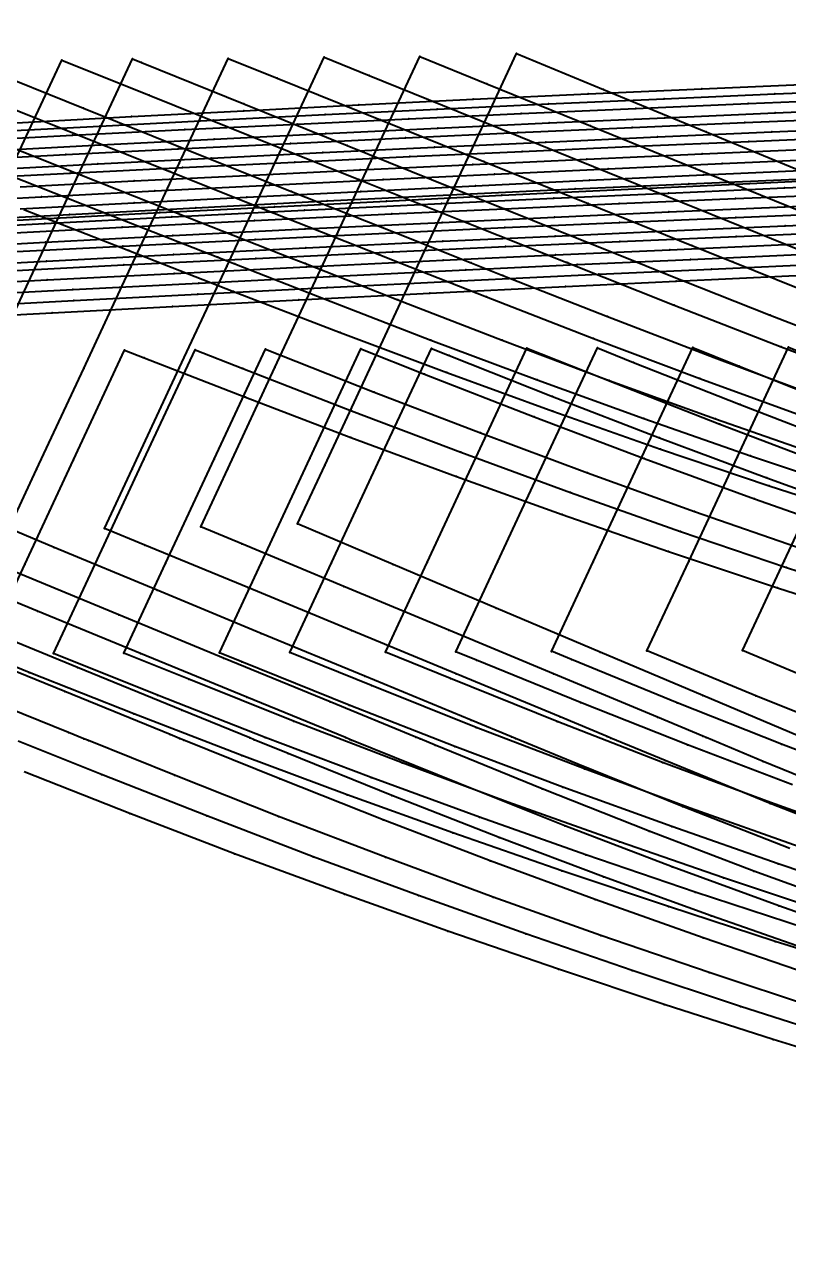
# Model space of a CAD drawing. Extents: x -2408 to 1029, y -526 to 2095.
# Drawn here: x -1262.1 to -1159.2, y 1362.5 to 1526.6 of the extents above; entities that cross this region are included whole.
import ezdxf

# ---------------------------------------------------------------- set-up
doc = ezdxf.new("R2010")
doc.units = 0

# ---------------------------------------------------------------- blocks, each defined once
blk = doc.blocks.new(' -30')
at = {"layer": '1'}
for points in [[(-641.658173, 1001.552505), (-654.491313, 1006.952368), (-668.314998, 1012.789888), (-682.332241, 1018.726726), (-696.206515, 1024.618779), (-709.062424, 1030.09346), (-705.398722, 1037.958529), (-699.037878, 1051.61368), (-692.560558, 1065.518865), (-686.094458, 1079.399986), (-679.579468, 1093.386078), (-667.869601, 1088.545558), (-654.06588, 1082.849141), (-639.93417, 1077.027273)], [(-1089.965594, 498.682535), (-1074.890334, 499.489114), (-1059.814348, 500.282085), (-1044.379318, 501.079857), (-1029.301902, 501.844968), (-1013.803816, 502.616227), (-998.724902, 503.351115), (-983.259655, 504.088096), (-968.179128, 504.789655), (-952.689583, 505.491886), (-937.607433, 506.156086), (-922.111616, 506.815861), (-907.027667, 507.438159), (-891.957635, 508.04729), (-876.872936, 508.652548), (-861.83698, 509.261239), (-846.753174, 509.887156), (-831.752201, 510.534152), (-816.670932, 511.218628), (-801.184994, 511.966991), (-786.108457, 512.749706), (-770.65652, 513.617506)]]:
    blk.add_lwpolyline(points, dxfattribs=at)
at = {"layer": '14'}
blk.add_lwpolyline([(-1089.64359, 485.98142), (-1074.320606, 486.801343), (-1058.11391, 487.653474), (-1041.128426, 488.52954), (-1023.469336, 489.421255), (-1005.241554, 490.320347), (-990.320556, 491.039364), (-975.156659, 491.753562), (-959.803647, 492.458703), (-944.31523, 493.150552), (-928.745346, 493.824862), (-910.67444, 494.579226), (-895.073839, 495.211724), (-879.472994, 495.837705), (-863.872377, 496.46764), (-848.27231, 497.112008), (-832.673265, 497.781282), (-817.075603, 498.485938), (-801.47968, 499.236455), (-785.885971, 500.043304), (-770.294797, 500.916965)], dxfattribs=at)
at = {"layer": '2'}
for p in [(-679.579468, 1093.386078), (-709.062424, 1030.09346)]:
    blk.add_point(p, dxfattribs=at)
at = {"layer": '3'}
for p in [(-667.869601, 1088.545558), (-654.06588, 1082.849141), (-686.094458, 1079.399986), (-692.560558, 1065.518865), (-699.037878, 1051.61368), (-705.398722, 1037.958529), (-696.206515, 1024.618779), (-682.332241, 1018.726726), (-668.314998, 1012.789888), (-654.491313, 1006.952368), (-983.259655, 504.088096), (-1013.803816, 502.616227), (-998.724902, 503.351115), (-1044.379318, 501.079857), (-1029.301902, 501.844968), (-1074.890334, 499.489114), (-1059.814348, 500.282085), (-990.320556, 491.039364), (-1023.469336, 489.421255), (-1005.241554, 490.320347), (-1058.11391, 487.653474), (-1041.128426, 488.52954), (-1074.320606, 486.801343)]:
    blk.add_point(p, dxfattribs=at)
blk = doc.blocks.new(' -31')
at = {"layer": '1'}
for points in [[(-632.792547, 992.241055), (-647.2214, 998.153363), (-654.896774, 1001.350937), (-655.374374, 1001.552124), (-661.462179, 1004.089911), (-675.439672, 1009.920464), (-689.56731, 1015.812902), (-703.667413, 1021.693208), (-717.425938, 1027.43046), (-722.946625, 1029.732361), (-719.306886, 1037.546035), (-712.961379, 1051.168307), (-706.522574, 1064.990808), (-700.030644, 1078.927343), (-693.455353, 1093.042831), (-684.443539, 1089.388082), (-670.463003, 1083.716957), (-656.360988, 1077.995136), (-642.183125, 1072.240988)], [(-1078.627468, 501.470655), (-1063.293902, 502.272816), (-1048.109958, 503.052143), (-1032.774822, 503.823769), (-1017.333112, 504.584392), (-1001.996349, 505.322857), (-986.658666, 506.04357), (-971.552761, 506.735084), (-956.213389, 507.417536), (-941.164755, 508.066462), (-925.823502, 508.705413), (-910.779474, 509.309431), (-895.436682, 509.909814), (-880.364314, 510.494297), (-865.021492, 511.094201), (-849.986515, 511.696983), (-834.64533, 512.337634), (-819.64924, 512.998925), (-804.311699, 513.721507), (-788.860254, 514.507407), (-773.529113, 515.355389)]]:
    blk.add_lwpolyline(points, dxfattribs=at)
at = {"layer": '14'}
for points in [[(-642.195981, 1009.819267), (-650.007172, 1013.071976), (-650.008011, 1013.072281), (-650.01152, 1013.064804), (-644.396845, 1025.118088), (-637.834502, 1039.205775)], [(-1087.22085, 488.29636), (-1071.395217, 489.133381), (-1054.728691, 489.997587), (-1037.326048, 490.880512), (-1019.292257, 491.773679), (-1000.732224, 492.668615), (-985.575845, 493.380141), (-970.203448, 494.083042), (-954.668895, 494.772973), (-939.025821, 495.445599), (-923.327902, 496.096582), (-908.17815, 496.702202), (-892.469664, 497.315404), (-876.761037, 497.92473), (-861.052752, 498.541434), (-845.345297, 499.176768), (-829.639194, 499.841984), (-813.934855, 500.548338), (-798.232802, 501.307082), (-782.533523, 502.129468), (-766.837501, 503.02675)]]:
    blk.add_lwpolyline(points, dxfattribs=at)
at = {"layer": '2'}
for p in [(-693.455353, 1093.042831), (-722.946625, 1029.732361), (-650.01152, 1013.064804)]:
    blk.add_point(p, dxfattribs=at)
at = {"layer": '3'}
for p in [(-684.443539, 1089.388082), (-670.463003, 1083.716957), (-700.030644, 1078.927343), (-656.360988, 1077.995136), (-706.522574, 1064.990808), (-712.961379, 1051.168307), (-719.306886, 1037.546035), (-717.425938, 1027.43046), (-644.396845, 1025.118088), (-703.667413, 1021.693208), (-689.56731, 1015.812902), (-650.008011, 1013.072281), (-650.007172, 1013.071976), (-675.439672, 1009.920464), (-661.462179, 1004.089911), (-655.374374, 1001.552124), (-654.896774, 1001.350937), (-647.2214, 998.153363), (-986.658666, 506.04357), (-1017.333112, 504.584392), (-1001.996349, 505.322857), (-1048.109958, 503.052143), (-1032.774822, 503.823769), (-1063.293902, 502.272816), (-1000.732224, 492.668615), (-985.575845, 493.380141), (-1037.326048, 490.880512), (-1019.292257, 491.773679), (-1054.728691, 489.997587), (-1071.395217, 489.133381)]:
    blk.add_point(p, dxfattribs=at)
at = {"layer": '4'}
for p in [(-650.008011, 1013.072281), (-650.007172, 1013.071976), (-655.374374, 1001.552124), (-654.896774, 1001.350937)]:
    blk.add_point(p, dxfattribs=at)
blk = doc.blocks.new(' -32')
at = {"layer": '1'}
for points in [[(-632.775872, 986.905142), (-647.150864, 992.551079), (-661.282531, 998.311466), (-668.593979, 1001.343155), (-669.090958, 1001.550827), (-675.427455, 1004.179622), (-689.401819, 1009.976072), (-703.48105, 1015.811328), (-717.472777, 1021.606264), (-731.302416, 1027.330239), (-736.734848, 1029.577408), (-733.031314, 1037.527944), (-726.691241, 1051.138485), (-720.302525, 1064.853476), (-713.789918, 1078.834411), (-707.184448, 1093.014679), (-701.121771, 1090.552873), (-687.265026, 1084.930202), (-673.055463, 1079.170648), (-658.93014, 1073.45126), (-644.837136, 1067.74143), (-639.300995, 1065.502472)], [(-1090.997301, 502.997811), (-1075.76967, 503.799547), (-1060.504846, 504.587074), (-1045.049074, 505.367892), (-1029.782581, 506.122311), (-1014.763231, 506.847463), (-999.494983, 507.566499), (-984.135746, 508.270447), (-968.865657, 508.949983), (-953.594925, 509.607993), (-938.322926, 510.243036), (-923.1187, 510.850663), (-907.844861, 511.438175), (-892.552142, 512.013187), (-877.277669, 512.585146), (-862.024551, 513.164813), (-846.751166, 513.764664), (-831.53952, 514.392253), (-816.269083, 515.063461), (-801.001022, 515.786796), (-785.834479, 516.567909), (-770.573491, 517.427842)]]:
    blk.add_lwpolyline(points, dxfattribs=at)
at = {"layer": '14'}
for points in [[(-634.852344, 1001.321915), (-649.071391, 1007.024441), (-663.723526, 1013.072052), (-663.723984, 1013.072281), (-663.727493, 1013.064804), (-658.112836, 1025.118075), (-651.550504, 1039.205766), (-644.670486, 1053.975449), (-644.670486, 1053.975449), (-633.682431, 1049.535537)], [(-1087.693784, 490.455305), (-1071.555496, 491.301394), (-1054.597853, 492.171179), (-1036.925759, 493.055977), (-1018.643921, 493.947115), (-1003.6498, 494.658762), (-988.386214, 495.364467), (-972.90666, 496.059794), (-957.264855, 496.740298), (-941.514519, 497.401533), (-925.709144, 498.039063), (-910.545085, 498.626378), (-894.728855, 499.222836), (-878.91242, 499.814759), (-863.096353, 500.414203), (-847.281183, 501.033226), (-831.467557, 501.683881), (-815.656007, 502.378226), (-799.847102, 503.128318), (-784.041373, 503.946213), (-768.239466, 504.843965)]]:
    blk.add_lwpolyline(points, dxfattribs=at)
at = {"layer": '2'}
for p in [(-707.184448, 1093.014679), (-644.670486, 1053.975449), (-736.734848, 1029.577408), (-663.727493, 1013.064804)]:
    blk.add_point(p, dxfattribs=at)
at = {"layer": '3'}
for p in [(-701.121771, 1090.552873), (-687.265026, 1084.930202), (-713.789918, 1078.834411), (-673.055463, 1079.170648), (-658.93014, 1073.45126), (-644.837136, 1067.74143), (-720.302525, 1064.853476), (-644.670486, 1053.975449), (-726.691241, 1051.138485), (-651.550504, 1039.205766), (-733.031314, 1037.527944), (-731.302416, 1027.330239), (-658.112836, 1025.118075), (-717.472777, 1021.606264), (-703.48105, 1015.811328), (-663.723984, 1013.072281), (-663.723526, 1013.072052), (-689.401819, 1009.976072), (-649.071391, 1007.024441), (-675.427455, 1004.179622), (-669.090958, 1001.550827), (-668.593979, 1001.343155), (-661.282531, 998.311466), (-647.150864, 992.551079), (-999.494983, 507.566499), (-984.135746, 508.270447), (-1029.782581, 506.122311), (-1014.763231, 506.847463), (-1060.504846, 504.587074), (-1045.049074, 505.367892), (-1075.76967, 503.799547), (-1003.6498, 494.658762), (-988.386214, 495.364467), (-1036.925759, 493.055977), (-1018.643921, 493.947115), (-1071.555496, 491.301394), (-1054.597853, 492.171179)]:
    blk.add_point(p, dxfattribs=at)
at = {"layer": '4'}
for p in [(-644.670486, 1053.975449), (-663.723984, 1013.072281), (-663.723526, 1013.072052), (-669.090958, 1001.550827), (-668.593979, 1001.343155)]:
    blk.add_point(p, dxfattribs=at)
blk = doc.blocks.new(' -33')
at = {"layer": '1'}
for points in [[(-645.33917, 986.503052), (-659.78629, 992.156968), (-673.873731, 997.871882), (-682.281036, 1001.3311), (-682.806625, 1001.551514), (-688.225036, 1003.783401), (-702.54612, 1009.702672), (-716.502524, 1015.48381), (-730.499472, 1021.292551), (-744.362144, 1027.055798), (-750.445557, 1029.588776), (-746.741071, 1037.541389), (-740.393803, 1051.167375), (-734.053446, 1064.778514), (-727.55174, 1078.736062), (-720.952377, 1092.90329), (-714.37088, 1090.245653), (-700.44928, 1084.627373), (-686.520609, 1079.009714), (-672.478486, 1073.343472), (-658.55008, 1067.725314), (-653.016129, 1065.504227), (-644.215077, 1061.971907)], [(-1078.620893, 505.826024), (-1063.290345, 506.611353), (-1048.180048, 507.368379), (-1032.847743, 508.118727), (-1017.677248, 508.842749), (-1002.343066, 509.555132), (-986.83478, 510.254729), (-971.498689, 510.924751), (-956.48809, 511.558167), (-941.15004, 512.181049), (-925.67475, 512.782963), (-910.334706, 513.354747), (-894.898587, 513.915408), (-879.557871, 514.469708), (-863.688546, 515.052308), (-848.824508, 515.617616), (-833.486072, 516.232231), (-818.138934, 516.89045), (-802.804766, 517.602938), (-787.504957, 518.380042), (-772.178103, 519.236488)]]:
    blk.add_lwpolyline(points, dxfattribs=at)
at = {"layer": '14'}
for points in [[(-632.130203, 995.1012), (-646.486415, 1000.558219), (-660.505987, 1006.127055), (-674.718011, 1011.948869), (-677.439651, 1013.072128), (-677.440033, 1013.072281), (-677.443466, 1013.064804), (-671.828808, 1025.118075), (-665.266477, 1039.205766), (-658.386459, 1053.975449), (-658.386459, 1053.975449), (-652.191684, 1051.478388), (-637.534459, 1045.648573)], [(-1091.261222, 492.44788), (-1074.987079, 493.29677), (-1057.894196, 494.16761), (-1040.087221, 495.051533), (-1021.670802, 495.939669), (-1006.569218, 496.64725), (-991.198071, 497.347313), (-975.611087, 498.035312), (-959.861696, 498.706712), (-944.003629, 499.356965), (-926.913155, 500.026567), (-910.989376, 500.62208), (-895.064728, 501.201132), (-879.139923, 501.776541), (-863.215558, 502.361125), (-847.292345, 502.967702), (-831.370996, 503.609087), (-815.452108, 504.2981), (-799.536393, 505.047557), (-783.624525, 505.870276), (-767.717215, 506.779072)]]:
    blk.add_lwpolyline(points, dxfattribs=at)
at = {"layer": '2'}
for p in [(-720.952377, 1092.90329), (-658.386459, 1053.975449), (-677.443466, 1013.064804)]:
    blk.add_point(p, dxfattribs=at)
at = {"layer": '3'}
for p in [(-714.37088, 1090.245653), (-700.44928, 1084.627373), (-727.55174, 1078.736062), (-686.520609, 1079.009714), (-672.478486, 1073.343472), (-658.55008, 1067.725314), (-653.016129, 1065.504227), (-734.053446, 1064.778514), (-658.386459, 1053.975449), (-740.393803, 1051.167375), (-652.191684, 1051.478388), (-665.266477, 1039.205766), (-746.741071, 1037.541389), (-744.362144, 1027.055798), (-671.828808, 1025.118075), (-730.499472, 1021.292551), (-716.502524, 1015.48381), (-677.440033, 1013.072281), (-677.439651, 1013.072128), (-674.718011, 1011.948869), (-702.54612, 1009.702672), (-660.505987, 1006.127055), (-688.225036, 1003.783401), (-682.806625, 1001.551514), (-682.281036, 1001.3311), (-646.486415, 1000.558219), (-673.873731, 997.871882), (-659.78629, 992.156968), (-1002.343066, 509.555132), (-986.83478, 510.254729), (-1048.180048, 507.368379), (-1032.847743, 508.118727), (-1017.677248, 508.842749), (-1063.290345, 506.611353), (-975.611087, 498.035312), (-1021.670802, 495.939669), (-1006.569218, 496.64725), (-991.198071, 497.347313), (-1057.894196, 494.16761), (-1040.087221, 495.051533), (-1074.987079, 493.29677)]:
    blk.add_point(p, dxfattribs=at)
at = {"layer": '4'}
for p in [(-653.016129, 1065.504227), (-658.386459, 1053.975449), (-677.440033, 1013.072281), (-677.439651, 1013.072128), (-682.806625, 1001.551514), (-682.281036, 1001.3311)]:
    blk.add_point(p, dxfattribs=at)
blk = doc.blocks.new(' -34')
at = {"layer": '1'}
for points in [[(-445.596956, 929.331986), (-460.683874, 931.902477), (-475.964371, 934.69203), (-490.718995, 937.562037), (-505.93053, 940.705243), (-520.913507, 944.004726), (-536.03449, 947.564893), (-550.517715, 951.218091), (-564.581737, 955.018842), (-578.356641, 958.999216), (-592.684289, 963.396074), (-607.461636, 968.182291), (-622.171485, 973.173693), (-636.435727, 978.203608), (-651.027226, 983.531141), (-665.113804, 988.889181), (-679.549962, 994.62091), (-693.934179, 1000.484594), (-695.977249, 1001.323013), (-696.523972, 1001.548691), (-708.082124, 1006.297628), (-722.42343, 1012.204415), (-736.525376, 1018.024239), (-750.311137, 1023.723572)], [(-754.324817, 1050.70573), (-747.815744, 1064.679098), (-741.300131, 1078.66651), (-734.679871, 1092.878571), (-733.457999, 1092.38339), (-719.701142, 1086.817664), (-705.796879, 1081.20471), (-691.669015, 1075.513912), (-677.364565, 1069.766371), (-666.730804, 1065.507126), (-663.102734, 1064.053879), (-648.836733, 1058.391212), (-634.525842, 1052.844457)], [(-1086.994177, 507.568903), (-1071.882223, 508.344141), (-1056.760381, 509.102106), (-1041.646554, 509.841478), (-1026.17941, 510.578531), (-1011.0637, 511.278848), (-995.683943, 511.970121), (-980.566407, 512.627608), (-965.215882, 513.271594), (-950.096284, 513.881158), (-934.975648, 514.464395), (-919.969694, 515.01613), (-904.847304, 515.551791), (-889.426656, 516.088687), (-874.304032, 516.617669), (-858.928688, 517.169872), (-843.807493, 517.738742), (-828.480727, 518.353322), (-813.363008, 519.008648), (-798.086688, 519.732265), (-782.975286, 520.520557), (-767.749252, 521.39969)]]:
    blk.add_lwpolyline(points, dxfattribs=at)
at = {"layer": '14'}
for points in [[(-645.856265, 995.162899), (-659.969788, 1000.515376), (-674.380798, 1006.222042), (-688.357245, 1011.922673), (-691.155624, 1013.072128), (-691.156006, 1013.072281), (-691.159515, 1013.064804), (-685.544858, 1025.118075), (-678.982526, 1039.205766), (-672.102509, 1053.975449), (-672.102509, 1053.975449), (-667.232527, 1052.020667), (-652.905865, 1046.33417), (-638.502068, 1040.769044)], [(-1081.7692, 495.121965), (-1064.69649, 495.99056), (-1046.889143, 496.872056), (-1028.451691, 497.757382), (-1013.318315, 498.462305), (-997.902097, 499.15923), (-982.256557, 499.843514), (-966.435216, 500.510512), (-950.491596, 501.155579), (-930.471633, 501.924001), (-916.404954, 502.435759), (-900.37211, 503.000341), (-884.338821, 503.558087), (-868.305938, 504.122599), (-852.274195, 504.707481), (-836.244364, 505.32634), (-820.217219, 505.992778), (-804.193493, 506.720402), (-788.174036, 507.522814), (-772.159582, 508.413619)]]:
    blk.add_lwpolyline(points, dxfattribs=at)
at = {"layer": '2'}
for p in [(-734.679871, 1092.878571), (-672.102509, 1053.975449), (-691.159515, 1013.064804)]:
    blk.add_point(p, dxfattribs=at)
at = {"layer": '3'}
for p in [(-733.457999, 1092.38339), (-719.701142, 1086.817664), (-705.796879, 1081.20471), (-741.300131, 1078.66651), (-691.669015, 1075.513912), (-677.364565, 1069.766371), (-666.730804, 1065.507126), (-747.815744, 1064.679098), (-663.102734, 1064.053879), (-648.836733, 1058.391212), (-672.102509, 1053.975449), (-667.232527, 1052.020667), (-652.905865, 1046.33417), (-678.982526, 1039.205766), (-685.544858, 1025.118075), (-736.525376, 1018.024239), (-691.156006, 1013.072281), (-691.155624, 1013.072128), (-722.42343, 1012.204415), (-688.357245, 1011.922673), (-708.082124, 1006.297628), (-674.380798, 1006.222042), (-696.523972, 1001.548691), (-695.977249, 1001.323013), (-693.934179, 1000.484594), (-659.969788, 1000.515376), (-679.549962, 994.62091), (-665.113804, 988.889181), (-651.027226, 983.531141), (-980.566407, 512.627608), (-1026.17941, 510.578531), (-1011.0637, 511.278848), (-995.683943, 511.970121), (-1056.760381, 509.102106), (-1041.646554, 509.841478), (-1071.882223, 508.344141), (-997.902097, 499.15923), (-982.256557, 499.843514), (-1028.451691, 497.757382), (-1013.318315, 498.462305), (-1064.69649, 495.99056), (-1046.889143, 496.872056)]:
    blk.add_point(p, dxfattribs=at)
at = {"layer": '4'}
for p in [(-666.730804, 1065.507126), (-672.102509, 1053.975449), (-691.156006, 1013.072281), (-691.155624, 1013.072128), (-696.523972, 1001.548691), (-695.977249, 1001.323013)]:
    blk.add_point(p, dxfattribs=at)
blk = doc.blocks.new(' -35')
at = {"layer": '1'}
for points in [[(-474.652752, 931.615779), (-489.854663, 934.440074), (-505.039792, 937.44282), (-520.171583, 940.621769), (-535.139632, 943.962219), (-550.179271, 947.552343), (-564.687605, 951.275287), (-579.084588, 955.230128), (-593.413641, 959.423363), (-607.946936, 963.933398), (-622.645994, 968.730844), (-637.340933, 973.733531), (-651.917128, 978.892163), (-666.263816, 984.163044), (-680.707805, 989.680632), (-695.103331, 995.395223), (-709.428529, 1001.214715), (-709.673004, 1001.314545), (-710.240784, 1001.54686), (-723.529996, 1006.981665), (-737.834248, 1012.851331), (-751.717857, 1018.56868), (-765.729484, 1024.354546)], [(-755.074431, 1078.541377), (-748.444443, 1092.774277), (-736.682227, 1088.040117), (-722.616104, 1082.388149), (-708.438389, 1076.700939), (-694.300718, 1071.04039), (-680.447311, 1065.505981), (-680.315526, 1065.453364), (-666.027462, 1059.779977), (-651.611507, 1054.176305), (-637.219311, 1048.772205), (-623.014092, 1043.64081), (-608.486627, 1038.611402), (-593.903747, 1033.795453), (-579.233857, 1029.197618), (-564.815979, 1024.932485), (-550.004161, 1020.814638), (-535.091265, 1016.927293), (-520.156573, 1013.280597), (-505.140233, 1009.847361), (-490.106811, 1006.632035), (-475.259847, 1003.664375), (-460.147052, 1000.845864), (-444.90543, 998.200456)], [(-1083.182197, 509.501227), (-1068.153502, 510.28373), (-1052.913006, 511.05837), (-1037.882307, 511.803348), (-1022.850722, 512.528701), (-1007.853682, 513.231932), (-992.820145, 513.915385), (-977.453959, 514.590592), (-962.418328, 515.226969), (-947.101668, 515.848926), (-932.063875, 516.43203), (-916.699984, 516.998682), (-901.660338, 517.532334), (-886.339838, 518.067081), (-871.300024, 518.595463), (-856.027448, 519.147777), (-840.989233, 519.719206), (-825.768242, 520.337784), (-810.733724, 521.000639), (-795.566458, 521.733877), (-780.538711, 522.536485), (-765.424873, 523.432438)]]:
    blk.add_lwpolyline(points, dxfattribs=at)
at = {"layer": '14'}
for points in [[(-638.776166, 987.69986), (-653.040461, 992.815067), (-667.56699, 998.217291), (-681.748244, 1003.716345), (-696.126109, 1009.501428), (-704.870987, 1013.071899), (-704.871979, 1013.072281), (-704.875488, 1013.064804), (-699.260831, 1025.118075), (-692.698499, 1039.205766), (-685.818481, 1053.975449), (-685.818481, 1053.975449), (-673.835528, 1049.204201), (-659.857225, 1043.739088), (-645.797305, 1038.406831)], [(-1091.373197, 496.348882), (-1075.092933, 497.20736), (-1057.991888, 498.086059), (-1040.174823, 498.975662), (-1021.746558, 499.866847), (-1006.634338, 500.574671), (-991.25163, 501.272774), (-975.65225, 501.956377), (-959.889795, 502.620711), (-944.017931, 503.261005), (-927.07975, 503.910177), (-911.141133, 504.489572), (-895.201398, 505.050407), (-879.261329, 505.606817), (-863.321862, 506.172931), (-847.38378, 506.762882), (-831.447983, 507.390801), (-815.515369, 508.070817), (-799.586721, 508.817065), (-783.662977, 509.643673), (-767.744919, 510.564776)]]:
    blk.add_lwpolyline(points, dxfattribs=at)
at = {"layer": '2'}
for p in [(-748.444443, 1092.774277), (-685.818481, 1053.975449), (-704.875488, 1013.064804)]:
    blk.add_point(p, dxfattribs=at)
at = {"layer": '3'}
for p in [(-736.682227, 1088.040117), (-722.616104, 1082.388149), (-708.438389, 1076.700939), (-694.300718, 1071.04039), (-680.447311, 1065.505981), (-680.315526, 1065.453364), (-666.027462, 1059.779977), (-685.818481, 1053.975449), (-651.611507, 1054.176305), (-673.835528, 1049.204201), (-659.857225, 1043.739088), (-692.698499, 1039.205766), (-699.260831, 1025.118075), (-751.717857, 1018.56868), (-737.834248, 1012.851331), (-704.871979, 1013.072281), (-704.870987, 1013.071899), (-696.126109, 1009.501428), (-723.529996, 1006.981665), (-681.748244, 1003.716345), (-710.240784, 1001.54686), (-709.673004, 1001.314545), (-709.428529, 1001.214715), (-667.56699, 998.217291), (-695.103331, 995.395223), (-653.040461, 992.815067), (-680.707805, 989.680632), (-666.263816, 984.163044), (-651.917128, 978.892163), (-992.820145, 513.915385), (-977.453959, 514.590592), (-1022.850722, 512.528701), (-1007.853682, 513.231932), (-1052.913006, 511.05837), (-1037.882307, 511.803348), (-1068.153502, 510.28373), (-991.25163, 501.272774), (-975.65225, 501.956377), (-1021.746558, 499.866847), (-1006.634338, 500.574671), (-1057.991888, 498.086059), (-1040.174823, 498.975662), (-1075.092933, 497.20736)]:
    blk.add_point(p, dxfattribs=at)
at = {"layer": '4'}
for p in [(-680.447311, 1065.505981), (-685.818481, 1053.975449), (-704.871979, 1013.072281), (-704.870987, 1013.071899), (-710.240784, 1001.54686), (-709.673004, 1001.314545)]:
    blk.add_point(p, dxfattribs=at)
blk = doc.blocks.new(' -36')
at = {"layer": '1'}
for points in [[(-486.859441, 931.017239), (-501.714928, 933.803816), (-516.474197, 936.74178), (-531.401999, 939.886106), (-546.088026, 943.170944), (-560.933354, 946.717948), (-575.51271, 950.448781), (-589.957954, 954.406344), (-604.404219, 958.623304), (-618.897854, 963.098694), (-633.213269, 967.739666), (-647.673371, 972.626913), (-661.873992, 977.607779), (-676.349423, 982.865193), (-690.433545, 988.167029), (-704.883824, 993.825173), (-718.837954, 999.459586), (-723.384781, 1001.313019), (-723.95607, 1001.548462), (-733.142492, 1005.297678), (-747.164186, 1011.035515), (-761.100629, 1016.750202)], [(-760.19776, 1091.893996), (-746.354308, 1086.338881), (-732.411987, 1080.756115), (-718.360959, 1075.141882), (-704.1925, 1069.494619), (-694.161911, 1065.509109), (-689.919197, 1063.823327), (-675.825793, 1058.274928), (-661.477151, 1052.75744), (-647.277517, 1047.486629), (-633.11935, 1042.429324), (-618.791001, 1037.518718), (-604.521144, 1032.846354), (-590.059062, 1028.344219), (-575.426927, 1024.038162), (-560.829603, 1019.996645), (-545.966284, 1016.130939), (-531.252118, 1012.538117), (-516.291325, 1009.110718), (-501.482581, 1005.93041), (-486.698475, 1002.956437), (-471.81323, 1000.156063), (-456.631721, 997.491414), (-441.683669, 995.04864)], [(-1087.615732, 511.449416), (-1072.496244, 512.233253), (-1057.359685, 512.998348), (-1042.238218, 513.742626), (-1026.753371, 514.483145), (-1011.629774, 515.18433), (-996.22906, 515.874884), (-981.103328, 516.528873), (-965.726704, 517.167631), (-950.598815, 517.768795), (-935.469816, 518.340965), (-920.108045, 518.890989), (-904.977129, 519.409745), (-889.535127, 519.928552), (-874.403924, 520.43925), (-859.012279, 520.974155), (-843.882598, 521.52789), (-828.545795, 522.130495), (-813.419835, 522.778333), (-798.140791, 523.499676), (-783.021692, 524.2926), (-767.800844, 525.183498)]]:
    blk.add_lwpolyline(points, dxfattribs=at)
at = {"layer": '14'}
for points in [[(-650.048226, 986.902204), (-664.694738, 992.121262), (-678.93506, 997.378161), (-693.501993, 1002.978901), (-707.598588, 1008.608284), (-718.588028, 1013.072281), (-718.588104, 1013.072357), (-718.591461, 1013.064804), (-712.976803, 1025.118075), (-706.414472, 1039.205766), (-699.534454, 1053.975449), (-699.534454, 1053.975449), (-697.157959, 1053.029177), (-683.234201, 1047.528873), (-668.828007, 1041.963218), (-654.388899, 1036.565905), (-639.884626, 1031.34536)], [(-1081.878993, 499.031804), (-1064.798309, 499.908604), (-1046.980987, 500.796192), (-1028.531809, 501.68504), (-1013.387802, 502.390632), (-997.959985, 503.086063), (-982.301969, 503.766456), (-966.467366, 504.426937), (-950.509786, 505.06263), (-930.471527, 505.814959), (-916.56327, 506.306527), (-900.514973, 506.852996), (-884.466126, 507.391562), (-868.417693, 507.937146), (-852.370641, 508.504669), (-836.325935, 509.109055), (-820.284541, 509.765225), (-804.247424, 510.4881), (-788.215549, 511.292603), (-772.189882, 512.193656)]]:
    blk.add_lwpolyline(points, dxfattribs=at)
at = {"layer": '2'}
for p in [(-699.534454, 1053.975449), (-718.591461, 1013.064804)]:
    blk.add_point(p, dxfattribs=at)
at = {"layer": '3'}
for p in [(-746.354308, 1086.338881), (-732.411987, 1080.756115), (-718.360959, 1075.141882), (-704.1925, 1069.494619), (-694.161911, 1065.509109), (-689.919197, 1063.823327), (-675.825793, 1058.274928), (-699.534454, 1053.975449), (-697.157959, 1053.029177), (-661.477151, 1052.75744), (-683.234201, 1047.528873), (-668.828007, 1041.963218), (-706.414472, 1039.205766), (-654.388899, 1036.565905), (-712.976803, 1025.118075), (-718.588104, 1013.072357), (-718.588028, 1013.072281), (-747.164186, 1011.035515), (-707.598588, 1008.608284), (-733.142492, 1005.297678), (-693.501993, 1002.978901), (-723.95607, 1001.548462), (-723.384781, 1001.313019), (-718.837954, 999.459586), (-678.93506, 997.378161), (-704.883824, 993.825173), (-664.694738, 992.121262), (-690.433545, 988.167029), (-676.349423, 982.865193), (-661.873992, 977.607779), (-996.22906, 515.874884), (-981.103328, 516.528873), (-1026.753371, 514.483145), (-1011.629774, 515.18433), (-1072.496244, 512.233253), (-1057.359685, 512.998348), (-1042.238218, 513.742626), (-1013.387802, 502.390632), (-997.959985, 503.086063), (-982.301969, 503.766456), (-1046.980987, 500.796192), (-1028.531809, 501.68504), (-1064.798309, 499.908604)]:
    blk.add_point(p, dxfattribs=at)
at = {"layer": '4'}
for p in [(-694.161911, 1065.509109), (-699.534454, 1053.975449), (-718.588104, 1013.072357), (-718.588028, 1013.072281), (-723.95607, 1001.548462), (-723.384781, 1001.313019)]:
    blk.add_point(p, dxfattribs=at)
blk = doc.blocks.new(' -37')
at = {"layer": '1'}
for points in [[(-504.686977, 931.4682), (-519.353713, 934.30624), (-534.946434, 937.500046), (-549.536998, 940.671178), (-565.043626, 944.260929), (-579.719997, 947.898719), (-594.142438, 951.72686), (-608.849022, 955.888202), (-623.617591, 960.320251), (-638.286424, 964.958592), (-652.924611, 969.802679), (-667.209652, 974.709338), (-681.741429, 979.865051), (-695.873955, 985.069032), (-710.271104, 990.588289), (-724.184115, 996.091386), (-737.08519, 1001.295547), (-737.676468, 1001.538925), (-738.942784, 1002.050241), (-753.123329, 1007.83247), (-767.397532, 1013.662201)], [(-766.970075, 1089.043448), (-752.915268, 1083.417652), (-738.993879, 1077.861156), (-724.949048, 1072.272666), (-710.710633, 1066.62802), (-707.876892, 1065.511169), (-696.377933, 1060.979036), (-681.952298, 1055.380489), (-667.660078, 1049.986986), (-653.116476, 1044.702242), (-638.756824, 1039.689667), (-624.082034, 1034.780541), (-609.641131, 1030.172545), (-594.830878, 1025.688203), (-580.212215, 1021.508686), (-565.268897, 1017.490239), (-550.459273, 1013.747483), (-535.403674, 1010.172676), (-520.526289, 1006.856372), (-505.379661, 1003.689983), (-490.376879, 1000.75322), (-475.155607, 997.96775), (-460.046476, 995.387627), (-444.764461, 992.957588)], [(-1082.81115, 513.432656), (-1067.767636, 514.222841), (-1052.521443, 515.002897), (-1037.475802, 515.751767), (-1022.429109, 516.479024), (-1007.421063, 517.181891), (-991.870638, 517.885272), (-976.991792, 518.533343), (-961.940697, 519.162555), (-946.781324, 519.767799), (-931.727888, 520.338632), (-916.346722, 520.889892), (-901.291345, 521.406589), (-885.957288, 521.923248), (-870.901759, 522.434341), (-855.620824, 522.970364), (-840.566943, 523.528651), (-825.3441, 524.137176), (-810.294246, 524.79554), (-795.132554, 525.529318), (-780.09012, 526.340623), (-764.989993, 527.251959)]]:
    blk.add_lwpolyline(points, dxfattribs=at)
at = {"layer": '14'}
for points in [[(-642.339139, 979.649843), (-657.08287, 984.638499), (-671.428996, 989.667837), (-686.062971, 994.971475), (-700.629162, 1000.45663), (-714.837109, 1006.029099), (-729.274886, 1011.844156), (-732.303543, 1013.072128), (-732.304001, 1013.072281), (-732.30751, 1013.064804), (-726.692853, 1025.118075), (-720.130521, 1039.205766), (-713.250504, 1053.975449), (-713.250504, 1053.975449), (-704.694354, 1050.590994), (-689.955286, 1044.841239), (-675.135504, 1039.217935), (-660.278699, 1033.778931), (-645.35426, 1028.526784)], [(-1091.489574, 500.24905), (-1075.203073, 501.117132), (-1058.093603, 502.003727), (-1040.266034, 502.89907), (-1021.82543, 503.793384), (-1006.702152, 504.501526), (-991.307494, 505.197754), (-975.695216, 505.877062), (-959.919004, 506.534451), (-944.032768, 507.164911), (-927.25288, 507.793881), (-911.298799, 508.357378), (-895.343292, 508.900194), (-879.387378, 509.437773), (-863.432077, 509.98556), (-847.478524, 510.558995), (-831.527737, 511.173521), (-815.580737, 511.844583), (-799.638658, 512.587621), (-783.702481, 513.41808), (-767.773341, 514.351399)]]:
    blk.add_lwpolyline(points, dxfattribs=at)
at = {"layer": '2'}
for p in [(-713.250504, 1053.975449), (-732.30751, 1013.064804)]:
    blk.add_point(p, dxfattribs=at)
at = {"layer": '3'}
for p in [(-752.915268, 1083.417652), (-738.993879, 1077.861156), (-724.949048, 1072.272666), (-710.710633, 1066.62802), (-707.876892, 1065.511169), (-696.377933, 1060.979036), (-713.250504, 1053.975449), (-681.952298, 1055.380489), (-704.694354, 1050.590994), (-667.660078, 1049.986986), (-689.955286, 1044.841239), (-720.130521, 1039.205766), (-675.135504, 1039.217935), (-660.278699, 1033.778931), (-726.692853, 1025.118075), (-732.304001, 1013.072281), (-732.303543, 1013.072128), (-729.274886, 1011.844156), (-753.123329, 1007.83247), (-714.837109, 1006.029099), (-738.942784, 1002.050241), (-737.676468, 1001.538925), (-737.08519, 1001.295547), (-700.629162, 1000.45663), (-724.184115, 996.091386), (-686.062971, 994.971475), (-710.271104, 990.588289), (-671.428996, 989.667837), (-695.873955, 985.069032), (-657.08287, 984.638499), (-681.741429, 979.865051), (-667.209652, 974.709338), (-1007.421063, 517.181891), (-991.870638, 517.885272), (-976.991792, 518.533343), (-1037.475802, 515.751767), (-1022.429109, 516.479024), (-1067.767636, 514.222841), (-1052.521443, 515.002897), (-975.695216, 505.877062), (-1006.702152, 504.501526), (-991.307494, 505.197754), (-1040.266034, 502.89907), (-1021.82543, 503.793384), (-1075.203073, 501.117132), (-1058.093603, 502.003727)]:
    blk.add_point(p, dxfattribs=at)
at = {"layer": '4'}
for p in [(-707.876892, 1065.511169), (-713.250504, 1053.975449), (-732.304001, 1013.072281), (-732.303543, 1013.072128), (-737.676468, 1001.538925), (-737.08519, 1001.295547)]:
    blk.add_point(p, dxfattribs=at)
blk = doc.blocks.new(' -38')
at = {"layer": '1'}
for points in [[(-459.06097, 921.119342), (-473.971512, 923.410495), (-489.148766, 925.901077), (-504.021637, 928.502933), (-519.143084, 931.312723), (-534.117269, 934.259495), (-549.17449, 937.395282), (-564.172123, 940.704734), (-579.143841, 944.22643), (-593.828656, 947.92436), (-608.681233, 951.919878), (-623.447312, 956.148027), (-638.167271, 960.606987), (-652.657825, 965.21925), (-667.255307, 970.063828), (-681.801836, 975.066497), (-696.291356, 980.224635), (-710.820775, 985.582316), (-725.18559, 991.077982), (-739.227644, 996.639557), (-750.781097, 1001.297531), (-751.389313, 1001.545792), (-753.491003, 1002.393675), (-767.610999, 1008.101741)], [(-765.795537, 1083.010435), (-751.744405, 1077.431822), (-737.442516, 1071.768726), (-723.460326, 1066.2429), (-721.593781, 1065.509262), (-709.14404, 1060.616054), (-695.10222, 1055.193849), (-680.700302, 1049.789536), (-666.390865, 1044.60093), (-651.86658, 1039.534499), (-637.201431, 1034.63018), (-622.54811, 1029.949667), (-608.05136, 1025.548041), (-593.266315, 1021.301709), (-578.334457, 1017.259113), (-563.427684, 1013.462461), (-548.820473, 1009.960823), (-533.814773, 1006.576329), (-518.898563, 1003.415658), (-503.81131, 1000.416038), (-489.018966, 997.659611), (-473.865014, 995.017371), (-459.018791, 992.599587)], [(-1086.735417, 515.408392), (-1071.603849, 516.199073), (-1056.457983, 516.969013), (-1041.324197, 517.716338), (-1026.329688, 518.434202), (-1011.193701, 519.135061), (-995.775629, 519.823236), (-980.637326, 520.472347), (-965.239343, 521.103977), (-950.098657, 521.695154), (-934.956771, 522.254539), (-919.752783, 522.782963), (-904.608864, 523.284549), (-889.149116, 523.785144), (-874.004893, 524.278163), (-858.600561, 524.796536), (-843.457957, 525.336605), (-828.114904, 525.928832), (-812.976296, 526.571506), (-797.698533, 527.292967), (-782.567416, 528.093739), (-767.356104, 528.99956)]]:
    blk.add_lwpolyline(points, dxfattribs=at)
at = {"layer": '14'}
for points in [[(-650.893257, 977.999417), (-665.30186, 982.811348), (-679.30642, 987.656541), (-694.327577, 993.023309), (-708.573041, 998.299243), (-723.16608, 1003.924681), (-737.278336, 1009.546382), (-746.019135, 1013.071899), (-746.019974, 1013.072281), (-746.023483, 1013.064804), (-740.408826, 1025.118075), (-733.846494, 1039.205766), (-726.966476, 1053.975449), (-726.966476, 1053.975449), (-712.308872, 1048.217699), (-698.007677, 1042.708981), (-683.62422, 1037.330167), (-669.20928, 1032.125264), (-654.470625, 1027.004771)], [(-1081.993039, 502.940799), (-1064.904129, 503.82584), (-1047.076502, 504.719574), (-1028.615047, 505.612026), (-1013.459997, 506.318361), (-998.020129, 507.012384), (-982.34922, 507.688985), (-966.500824, 508.343063), (-950.528719, 508.969506), (-930.471454, 509.705919), (-916.727641, 510.177589), (-900.663291, 510.706152), (-884.598196, 511.22572), (-868.533563, 511.752528), (-852.4706, 512.302813), (-836.410399, 512.892813), (-820.354169, 513.538763), (-804.303079, 514.256901), (-788.258336, 515.06346), (-772.221034, 515.974682)]]:
    blk.add_lwpolyline(points, dxfattribs=at)
at = {"layer": '2'}
for p in [(-726.966476, 1053.975449), (-746.023483, 1013.064804)]:
    blk.add_point(p, dxfattribs=at)
at = {"layer": '3'}
for p in [(-751.744405, 1077.431822), (-737.442516, 1071.768726), (-723.460326, 1066.2429), (-721.593781, 1065.509262), (-709.14404, 1060.616054), (-726.966476, 1053.975449), (-695.10222, 1055.193849), (-680.700302, 1049.789536), (-712.308872, 1048.217699), (-666.390865, 1044.60093), (-698.007677, 1042.708981), (-733.846494, 1039.205766), (-683.62422, 1037.330167), (-669.20928, 1032.125264), (-740.408826, 1025.118075), (-746.019974, 1013.072281), (-746.019135, 1013.071899), (-737.278336, 1009.546382), (-723.16608, 1003.924681), (-753.491003, 1002.393675), (-751.389313, 1001.545792), (-750.781097, 1001.297531), (-708.573041, 998.299243), (-739.227644, 996.639557), (-694.327577, 993.023309), (-725.18559, 991.077982), (-679.30642, 987.656541), (-710.820775, 985.582316), (-665.30186, 982.811348), (-696.291356, 980.224635), (-681.801836, 975.066497), (-667.255307, 970.063828), (-980.637326, 520.472347), (-1011.193701, 519.135061), (-995.775629, 519.823236), (-1041.324197, 517.716338), (-1026.329688, 518.434202), (-1071.603849, 516.199073), (-1056.457983, 516.969013), (-982.34922, 507.688985), (-1028.615047, 505.612026), (-1013.459997, 506.318361), (-998.020129, 507.012384), (-1047.076502, 504.719574), (-1064.904129, 503.82584)]:
    blk.add_point(p, dxfattribs=at)
at = {"layer": '4'}
for p in [(-721.593781, 1065.509262), (-726.966476, 1053.975449), (-746.019974, 1013.072281), (-746.019135, 1013.071899), (-751.389313, 1001.545792), (-750.781097, 1001.297531)]:
    blk.add_point(p, dxfattribs=at)
blk = doc.blocks.new(' -39')
at = {"layer": '1'}
for points in [[(-459.369995, 918.6681), (-474.544191, 920.916216), (-489.747335, 923.322579), (-504.873214, 925.875688), (-519.739144, 928.542034), (-534.809225, 931.405934), (-549.529295, 934.361248), (-564.535652, 937.543096), (-579.294051, 940.865493), (-594.210439, 944.445963), (-608.74346, 948.169501), (-623.541269, 952.212173), (-638.283165, 956.486251), (-652.952613, 960.972167), (-667.279614, 965.559094), (-681.833281, 970.406735), (-696.159356, 975.344522), (-710.611662, 980.487132), (-724.770656, 985.711709), (-739.095536, 991.198618), (-753.24907, 996.776907), (-764.484177, 1001.280136)], [(-765.648304, 1077.464968), (-751.708798, 1071.960969), (-737.618473, 1066.416272), (-735.30838, 1065.512314), (-723.183282, 1060.767818), (-708.925899, 1055.272839), (-694.621465, 1049.9073), (-680.25487, 1044.704049), (-665.92535, 1039.703311), (-651.438478, 1034.844798), (-636.958934, 1030.196749), (-622.347235, 1025.727268), (-607.829158, 1021.516035), (-593.092423, 1017.4779), (-578.563008, 1013.721235), (-563.717708, 1010.102746), (-548.604151, 1006.63477), (-533.668332, 1003.41051), (-518.760117, 1000.38472), (-503.750367, 997.524538), (-488.67564, 994.832284), (-473.604773, 992.314048), (-458.480938, 989.954475)], [(-1082.94434, 517.336882), (-1067.886513, 518.135369), (-1052.633303, 518.921573), (-1037.57316, 519.675006), (-1022.511864, 520.404864), (-1007.491623, 521.108175), (-991.925849, 521.809886), (-977.031719, 522.454122), (-961.965625, 523.077061), (-946.968522, 523.666651), (-931.899884, 524.226331), (-916.49974, 524.763351), (-901.429047, 525.263748), (-886.079673, 525.762612), (-871.00879, 526.256195), (-855.717723, 526.775367), (-840.648534, 527.319452), (-825.422163, 527.916512), (-810.357196, 528.568456), (-795.199686, 529.300447), (-780.142749, 530.117611), (-765.055017, 531.041074)]]:
    blk.add_lwpolyline(points, dxfattribs=at)
at = {"layer": '14'}
for points in [[(-658.562591, 976.079333), (-673.340516, 980.944525), (-688.062694, 985.976099), (-702.375743, 991.025822), (-716.992, 996.357949), (-731.243012, 1001.75886), (-745.721811, 1007.451969), (-759.735794, 1013.072205), (-759.736023, 1013.072281), (-759.739456, 1013.064804), (-754.124798, 1025.118075), (-747.562467, 1039.205766), (-740.682449, 1053.975449), (-740.682449, 1053.975449), (-734.259133, 1051.451698), (-719.616796, 1045.761335), (-704.900043, 1040.17713), (-690.153771, 1034.761476), (-675.345223, 1029.517459), (-661.080527, 1024.658558), (-646.145439, 1019.782596)], [(-1091.610398, 504.148363), (-1075.317421, 505.026075), (-1058.199193, 505.92061), (-1040.36077, 506.821752), (-1021.907402, 507.719274), (-1006.772647, 508.427815), (-991.365503, 509.122261), (-975.739825, 509.797379), (-959.949469, 510.447933), (-944.048289, 511.068691), (-927.432479, 511.677712), (-911.462354, 512.225537), (-895.490435, 512.750536), (-879.517989, 513.269462), (-863.546283, 513.799066), (-847.576583, 514.356098), (-831.610157, 514.957311), (-815.64827, 515.619455), (-799.692189, 516.359282), (-783.743181, 517.193543), (-767.802512, 518.138989)]]:
    blk.add_lwpolyline(points, dxfattribs=at)
at = {"layer": '2'}
for p in [(-740.682449, 1053.975449), (-759.739456, 1013.064804)]:
    blk.add_point(p, dxfattribs=at)
at = {"layer": '3'}
for p in [(-751.708798, 1071.960969), (-737.618473, 1066.416272), (-735.30838, 1065.512314), (-723.183282, 1060.767818), (-740.682449, 1053.975449), (-708.925899, 1055.272839), (-734.259133, 1051.451698), (-694.621465, 1049.9073), (-719.616796, 1045.761335), (-680.25487, 1044.704049), (-747.562467, 1039.205766), (-704.900043, 1040.17713), (-665.92535, 1039.703311), (-690.153771, 1034.761476), (-675.345223, 1029.517459), (-754.124798, 1025.118075), (-661.080527, 1024.658558), (-759.736023, 1013.072281), (-759.735794, 1013.072205), (-745.721811, 1007.451969), (-731.243012, 1001.75886), (-753.24907, 996.776907), (-716.992, 996.357949), (-739.095536, 991.198618), (-702.375743, 991.025822), (-724.770656, 985.711709), (-688.062694, 985.976099), (-710.611662, 980.487132), (-673.340516, 980.944525), (-696.159356, 975.344522), (-681.833281, 970.406735), (-667.279614, 965.559094), (-977.031719, 522.454122), (-1022.511864, 520.404864), (-1007.491623, 521.108175), (-991.925849, 521.809886), (-1052.633303, 518.921573), (-1037.57316, 519.675006), (-1067.886513, 518.135369), (-991.365503, 509.122261), (-975.739825, 509.797379), (-1021.907402, 507.719274), (-1006.772647, 508.427815), (-1058.199193, 505.92061), (-1040.36077, 506.821752), (-1075.317421, 505.026075)]:
    blk.add_point(p, dxfattribs=at)
at = {"layer": '4'}
for p in [(-735.30838, 1065.512314), (-740.682449, 1053.975449), (-759.736023, 1013.072281), (-759.735794, 1013.072205)]:
    blk.add_point(p, dxfattribs=at)
blk = doc.blocks.new(' -40')
at = {"layer": '1'}
for points in [[(-458.206556, 916.054192), (-473.430864, 918.216233), (-488.521518, 920.504771), (-503.802488, 922.975137), (-518.697682, 925.536679), (-533.712952, 928.276481), (-548.699854, 931.167774), (-563.73113, 934.226303), (-578.64294, 937.434832), (-593.523432, 940.832687), (-608.265674, 944.420964), (-623.037715, 948.262567), (-637.749039, 952.331167), (-652.497749, 956.644366), (-667.086432, 961.132105), (-681.770925, 965.858444), (-695.972976, 970.603217), (-710.883067, 975.745707), (-724.793774, 980.704495), (-739.589348, 986.168049), (-753.704715, 991.568032), (-767.902788, 997.169207)], [(-767.943331, 1072.917151), (-753.8455, 1067.39938), (-749.023895, 1065.513458), (-739.729078, 1061.877866), (-725.40189, 1056.357127), (-711.031624, 1050.950234), (-696.748703, 1045.74392), (-682.263601, 1040.652458), (-667.618612, 1035.700451), (-653.013265, 1030.964924), (-638.183089, 1026.374451), (-623.453167, 1022.041528), (-608.814152, 1017.966122), (-593.964097, 1014.062397), (-579.060969, 1010.366265), (-564.247687, 1006.901154), (-549.253976, 1003.595558), (-534.087185, 1000.44865), (-519.017233, 997.509636), (-504.053926, 994.769193), (-488.921597, 992.170757), (-473.864017, 989.751068), (-458.680168, 987.473051)], [(-1079.130264, 519.265241), (-1063.65411, 520.097639), (-1048.533105, 520.887378), (-1033.054434, 521.671128), (-1017.643131, 522.425601), (-1002.161854, 523.156336), (-986.867505, 523.850157), (-971.383609, 524.522598), (-956.137615, 525.15341), (-940.651025, 525.760288), (-925.22996, 526.328055), (-909.740718, 526.862613), (-894.487014, 527.367054), (-878.996801, 527.872772), (-863.506901, 528.387881), (-848.313981, 528.9178), (-832.826406, 529.49908), (-817.70172, 530.122209), (-802.219513, 530.832858), (-787.168212, 531.609789), (-771.695968, 532.513014)]]:
    blk.add_lwpolyline(points, dxfattribs=at)
at = {"layer": '14'}
for points in [[(-458.473322, 928.91115), (-473.864828, 931.117856), (-488.819894, 933.407924), (-503.751794, 935.843521), (-518.745305, 938.444687), (-533.624393, 941.182896), (-548.47564, 944.07202), (-563.714223, 947.200754), (-578.500073, 950.414068), (-593.242419, 953.818497), (-607.932947, 957.437126), (-623.118157, 961.438904), (-637.686866, 965.524383), (-652.19527, 969.820581), (-666.809009, 974.365372), (-681.198367, 979.039045), (-695.534872, 983.871909), (-710.207219, 988.979317), (-724.446147, 994.094091), (-738.625564, 999.369941), (-753.17555, 1004.995766), (-767.23578, 1010.581536), (-773.451843, 1013.072205)], [(-773.455505, 1013.064804), (-767.840848, 1025.118075), (-761.278516, 1039.205766), (-754.398499, 1053.975449), (-754.398499, 1053.975449), (-751.765927, 1052.943479), (-738.108749, 1047.627238), (-723.959981, 1042.222143), (-709.731367, 1036.937069), (-695.47746, 1031.814563), (-681.166465, 1026.852444), (-666.52104, 1021.96988), (-652.091413, 1017.360854)], [(-1088.158287, 506.048867), (-1071.99521, 506.933419), (-1055.003948, 507.835009), (-1037.290129, 508.743158), (-1018.959187, 509.647397), (-1003.920956, 510.360938), (-988.609299, 511.059912), (-973.07823, 511.738958), (-957.381842, 512.39271), (-941.573999, 513.015813), (-925.708828, 513.6029), (-910.21461, 514.139478), (-894.335363, 514.665222), (-878.455426, 515.183693), (-862.576242, 515.71215), (-846.699099, 516.267855), (-830.825442, 516.868064), (-814.956558, 517.530041), (-799.093889, 518.271042), (-783.238726, 519.10833), (-767.39251, 520.059161)]]:
    blk.add_lwpolyline(points, dxfattribs=at)
at = {"layer": '2'}
blk.add_point((-754.398499, 1053.975449), dxfattribs=at)
at = {"layer": '3'}
for p in [(-753.8455, 1067.39938), (-749.023895, 1065.513458), (-739.729078, 1061.877866), (-725.40189, 1056.357127), (-754.398499, 1053.975449), (-751.765927, 1052.943479), (-711.031624, 1050.950234), (-738.108749, 1047.627238), (-696.748703, 1045.74392), (-723.959981, 1042.222143), (-761.278516, 1039.205766), (-682.263601, 1040.652458), (-709.731367, 1036.937069), (-667.618612, 1035.700451), (-695.47746, 1031.814563), (-681.166465, 1026.852444), (-767.840848, 1025.118075), (-666.52104, 1021.96988), (-767.23578, 1010.581536), (-753.17555, 1004.995766), (-738.625564, 999.369941), (-724.446147, 994.094091), (-753.704715, 991.568032), (-710.207219, 988.979317), (-739.589348, 986.168049), (-695.534872, 983.871909), (-724.793774, 980.704495), (-681.198367, 979.039045), (-710.883067, 975.745707), (-666.809009, 974.365372), (-695.972976, 970.603217), (-681.770925, 965.858444), (-667.086432, 961.132105), (-986.867505, 523.850157), (-1017.643131, 522.425601), (-1002.161854, 523.156336), (-1048.533105, 520.887378), (-1033.054434, 521.671128), (-1063.65411, 520.097639), (-988.609299, 511.059912), (-1018.959187, 509.647397), (-1003.920956, 510.360938), (-1055.003948, 507.835009), (-1037.290129, 508.743158), (-1071.99521, 506.933419)]:
    blk.add_point(p, dxfattribs=at)
at = {"layer": '4'}
for p in [(-749.023895, 1065.513458), (-754.398499, 1053.975449)]:
    blk.add_point(p, dxfattribs=at)

msp = doc.modelspace()

# ---------------------------------------------------------------- block references
at = {"layer": '1'}
for name, p in [(' -32', (-184.050523, 999.622732)), (' -31', (-184.050388, 1000.311413)), (' -30', (-184.050297, 1001.000083)), (' -33', (-184.050694, 998.934067)), (' -34', (-184.050758, 998.245407)), (' -35', (-184.051047, 997.556724)), (' -36', (-184.051123, 996.868036)), (' -37', (-184.051318, 996.179365)), (' -38', (-184.051331, 995.490688)), (' -39', (-184.051506, 994.802025)), (' -40', (-184.051738, 994.113352)), (' -32', (-514.58038, 429.196867)), (' -34', (-512.877729, 429.098086)), (' -33', (-513.729155, 429.147803)), (' -35', (-508.640982, 429.051384)), (' -31', (-515.430888, 429.247568)), (' -30', (-516.281493, 429.297884)), (' -36', (-507.788996, 429.001375)), (' -38', (-502.699294, 428.903101)), (' -37', (-503.551747, 428.953571)), (' -39', (-498.461818, 428.854057)), (' -40', (-494.224148, 428.804325))]:
    msp.add_blockref(name, p, dxfattribs=at)

doc.saveas('drawing.dxf')
